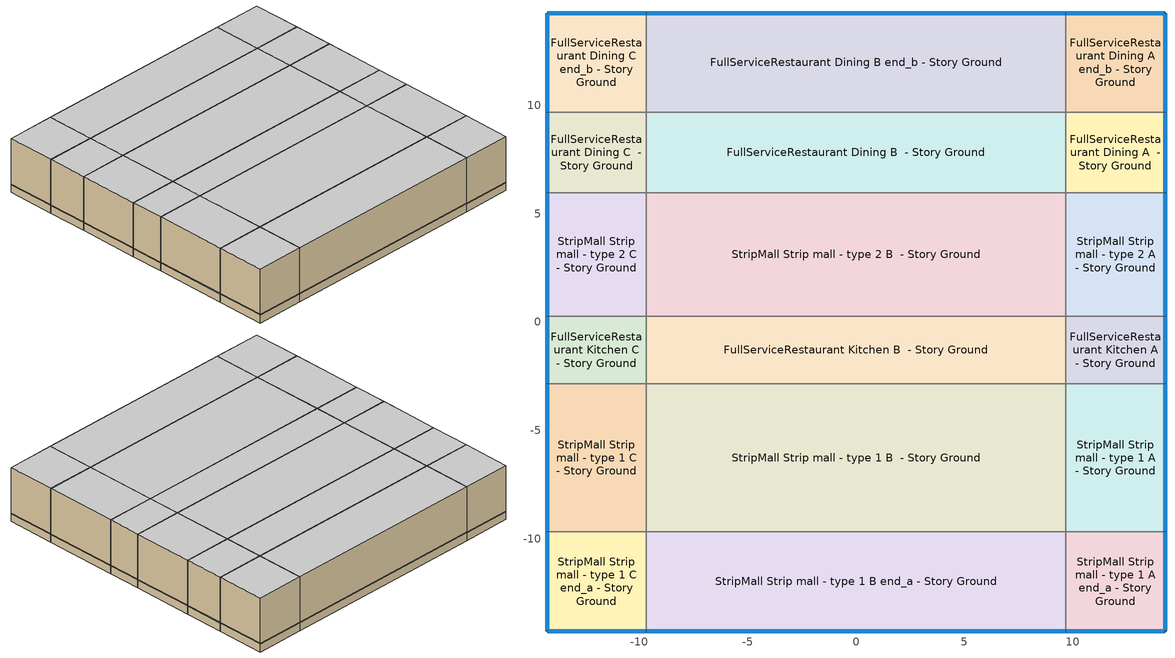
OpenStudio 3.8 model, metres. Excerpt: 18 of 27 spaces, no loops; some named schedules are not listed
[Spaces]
StripMall Strip mall - type 1 A end_a - Story Ground
 floor ground (Foundation F 126 Perim 914 Area 209): 14.26,-14.26 9.68,-14.26 9.68,-9.68 14.26,-9.68 z0
 wall outside: 9.68,-14.26 14.26,-14.26 14.26,-9.68 z0:5.18
 wall to StripMall Strip mall - type 1 B end_a - Story Ground: 9.68,-9.68 9.68,-14.26 z0:5.18
 wall to StripMall Strip mall - type 1 A  - Story Ground: 14.26,-9.68 9.68,-9.68 z0:5.18
 window (Window U-0.75 SHGC 0.65): 9.71,-14.26 14.23,-14.26 / 14.26,-14.23 14.26,-9.71 z0.76:0.81
 ceiling adiabatic (Typical Interior Ceiling): 14.26,-9.68 9.68,-9.68 9.68,-14.26 14.26,-14.26 z5.18
StripMall Strip mall - type 1 B end_a - Story Ground
 floor ground (Foundation F 126 Perim 1937 Area 8855): 9.68,-14.26 -9.68,-14.26 -9.68,-9.68 9.68,-9.68 z0
 wall outside: -9.68,-14.26 9.68,-14.26 z0:5.18
 wall to StripMall Strip mall - type 1 C end_a - Story Ground: -9.68,-9.68 -9.68,-14.26 z0:5.18
 wall to StripMall Strip mall - type 1 B  - Story Ground: 9.68,-9.68 -9.68,-9.68 z0:5.18
 window (Window U-0.75 SHGC 0.65): -9.66,-14.26 9.66,-14.26 z0.76:0.81
 ceiling adiabatic (Typical Interior Ceiling): 9.68,-9.68 -9.68,-9.68 -9.68,-14.26 9.68,-14.26 z5.18
StripMall Strip mall - type 1 C end_a - Story Ground
 floor ground (Foundation F 126 Perim 914 Area 209): -9.68,-14.26 -14.26,-14.26 -14.26,-9.68 -9.68,-9.68 z0
 wall outside: -14.26,-9.68 -14.26,-14.26 -9.68,-14.26 z0:5.18
 wall to StripMall Strip mall - type 1 C  - Story Ground: -9.68,-9.68 -14.26,-9.68 z0:5.18
 window (Window U-0.75 SHGC 0.65): -14.23,-14.26 -9.71,-14.26 / -14.26,-9.71 -14.26,-14.23 z0.76:0.81
 ceiling adiabatic (Typical Interior Ceiling): -9.68,-9.68 -14.26,-9.68 -14.26,-14.26 -9.68,-14.26 z5.18
StripMall Strip mall - type 1 A  - Story Ground
 floor ground (Foundation F 126 Perim 683 Area 3124): 14.26,-9.68 9.68,-9.68 9.68,-2.85 14.26,-2.85 z0
 wall outside: 14.26,-9.68 14.26,-2.85 z0:5.18
 wall to StripMall Strip mall - type 1 B  - Story Ground: 9.68,-2.85 9.68,-9.68 z0:5.18
 wall to FullServiceRestaurant Kitchen A  - Story Ground: 14.26,-2.85 9.68,-2.85 z0:5.18
 window (Window U-0.75 SHGC 0.65): 14.26,-9.66 14.26,-2.88 z0.76:0.81
 ceiling adiabatic (Typical Interior Ceiling): 14.26,-2.85 9.68,-2.85 9.68,-9.68 14.26,-9.68 z5.18
StripMall Strip mall - type 1 B  - Story Ground
 floor ground (Foundation F 126 Perim 0 Area 13233): 9.68,-9.68 -9.68,-9.68 -9.68,-2.85 9.68,-2.85 z0
 wall to StripMall Strip mall - type 1 C  - Story Ground: -9.68,-2.85 -9.68,-9.68 z0:5.18
 wall to FullServiceRestaurant Kitchen B  - Story Ground: 9.68,-2.85 -9.68,-2.85 z0:5.18
 ceiling adiabatic (Typical Interior Ceiling): 9.68,-2.85 -9.68,-2.85 -9.68,-9.68 9.68,-9.68 z5.18
StripMall Strip mall - type 1 C  - Story Ground
 floor ground (Foundation F 126 Perim 683 Area 3124): -9.68,-9.68 -14.26,-9.68 -14.26,-2.85 -9.68,-2.85 z0
 wall outside: -14.26,-2.85 -14.26,-9.68 z0:5.18
 wall to FullServiceRestaurant Kitchen C  - Story Ground: -9.68,-2.85 -14.26,-2.85 z0:5.18
 window (Window U-0.75 SHGC 0.65): -14.26,-2.88 -14.26,-9.66 z0.76:0.81
 ceiling adiabatic (Typical Interior Ceiling): -9.68,-2.85 -14.26,-2.85 -14.26,-9.68 -9.68,-9.68 z5.18
FullServiceRestaurant Kitchen A  - Story Ground
 floor ground (Foundation F 126 Perim 311 Area 1422): 14.26,-2.85 9.68,-2.85 9.68,0.26 14.26,0.26 z0
 wall outside: 14.26,-2.85 14.26,0.26 z0:5.18
 wall to FullServiceRestaurant Kitchen B  - Story Ground: 9.68,0.26 9.68,-2.85 z0:5.18
 wall to StripMall Strip mall - type 2 A  - Story Ground: 14.26,0.26 9.68,0.26 z0:5.18
 window (Window U-0.75 SHGC 0.65): 14.26,-2.83 14.26,0.23 z0.76:0.81
 ceiling adiabatic (Typical Interior Ceiling): 14.26,0.26 9.68,0.26 9.68,-2.85 14.26,-2.85 z5.18
FullServiceRestaurant Kitchen B  - Story Ground
 floor ground (Foundation F 126 Perim 0 Area 6026): 9.68,-2.85 -9.68,-2.85 -9.68,0.26 9.68,0.26 z0
 wall to FullServiceRestaurant Kitchen C  - Story Ground: -9.68,0.26 -9.68,-2.85 z0:5.18
 wall to StripMall Strip mall - type 2 B  - Story Ground: 9.68,0.26 -9.68,0.26 z0:5.18
 ceiling adiabatic (Typical Interior Ceiling): 9.68,0.26 -9.68,0.26 -9.68,-2.85 9.68,-2.85 z5.18
FullServiceRestaurant Kitchen C  - Story Ground
 floor ground (Foundation F 126 Perim 311 Area 1422): -9.68,-2.85 -14.26,-2.85 -14.26,0.26 -9.68,0.26 z0
 wall outside: -14.26,0.26 -14.26,-2.85 z0:5.18
 wall to StripMall Strip mall - type 2 C  - Story Ground: -9.68,0.26 -14.26,0.26 z0:5.18
 window (Window U-0.75 SHGC 0.65): -14.26,0.23 -14.26,-2.83 z0.76:0.81
 ceiling adiabatic (Typical Interior Ceiling): -9.68,0.26 -14.26,0.26 -14.26,-2.85 -9.68,-2.85 z5.18
StripMall Strip mall - type 2 A  - Story Ground
 floor ground (Foundation F 126 Perim 57 Area 2607): 14.26,0.26 9.68,0.26 9.68,5.96 14.26,5.96 z0
 wall outside: 14.26,0.26 14.26,5.96 z0:5.18
 wall to StripMall Strip mall - type 2 B  - Story Ground: 9.68,5.96 9.68,0.26 z0:5.18
 wall to FullServiceRestaurant Dining A  - Story Ground: 14.26,5.96 9.68,5.96 z0:5.18
 window (Window U-0.75 SHGC 0.65): 14.26,0.29 14.26,5.94 z0.76:0.81
 ceiling adiabatic (Typical Interior Ceiling): 14.26,5.96 9.68,5.96 9.68,0.26 14.26,0.26 z5.18
StripMall Strip mall - type 2 B  - Story Ground
 floor ground (Foundation F 126 Perim 0 Area 11044): 9.68,0.26 -9.68,0.26 -9.68,5.96 9.68,5.96 z0
 wall to StripMall Strip mall - type 2 C  - Story Ground: -9.68,5.96 -9.68,0.26 z0:5.18
 wall to FullServiceRestaurant Dining B  - Story Ground: 9.68,5.96 -9.68,5.96 z0:5.18
 ceiling adiabatic (Typical Interior Ceiling): 9.68,5.96 -9.68,5.96 -9.68,0.26 9.68,0.26 z5.18
StripMall Strip mall - type 2 C  - Story Ground
 floor ground (Foundation F 126 Perim 57 Area 2607): -9.68,0.26 -14.26,0.26 -14.26,5.96 -9.68,5.96 z0
 wall outside: -14.26,5.96 -14.26,0.26 z0:5.18
 wall to FullServiceRestaurant Dining C  - Story Ground: -9.68,5.96 -14.26,5.96 z0:5.18
 window (Window U-0.75 SHGC 0.65): -14.26,5.94 -14.26,0.29 z0.76:0.81
 ceiling adiabatic (Typical Interior Ceiling): -9.68,5.96 -14.26,5.96 -14.26,0.26 -9.68,0.26 z5.18
FullServiceRestaurant Dining A  - Story Ground
 floor ground (Foundation F 126 Perim 372 Area 1701): 14.26,5.96 9.68,5.96 9.68,9.68 14.26,9.68 z0
 wall outside: 14.26,5.96 14.26,9.68 z0:5.18
 wall to FullServiceRestaurant Dining B  - Story Ground: 9.68,9.68 9.68,5.96 z0:5.18
 wall to FullServiceRestaurant Dining A end_b - Story Ground: 14.26,9.68 9.68,9.68 z0:5.18
 window (Window U-0.75 SHGC 0.65): 14.26,5.99 14.26,9.66 z0.76:0.81
 ceiling adiabatic (Typical Interior Ceiling): 14.26,9.68 9.68,9.68 9.68,5.96 14.26,5.96 z5.18
FullServiceRestaurant Dining B  - Story Ground
 floor ground (Foundation F 126 Perim 0 Area 7207): 9.68,5.96 -9.68,5.96 -9.68,9.68 9.68,9.68 z0
 wall to FullServiceRestaurant Dining C  - Story Ground: -9.68,9.68 -9.68,5.96 z0:5.18
 wall to FullServiceRestaurant Dining B end_b - Story Ground: 9.68,9.68 -9.68,9.68 z0:5.18
 ceiling adiabatic (Typical Interior Ceiling): 9.68,9.68 -9.68,9.68 -9.68,5.96 9.68,5.96 z5.18
FullServiceRestaurant Dining C  - Story Ground
 floor ground (Foundation F 126 Perim 372 Area 1701): -9.68,5.96 -14.26,5.96 -14.26,9.68 -9.68,9.68 z0
 wall outside: -14.26,9.68 -14.26,5.96 z0:5.18
 wall to FullServiceRestaurant Dining C end_b - Story Ground: -9.68,9.68 -14.26,9.68 z0:5.18
 window (Window U-0.75 SHGC 0.65): -14.26,9.66 -14.26,5.99 z0.76:0.81
 ceiling adiabatic (Typical Interior Ceiling): -9.68,9.68 -14.26,9.68 -14.26,5.96 -9.68,5.96 z5.18
FullServiceRestaurant Dining A end_b - Story Ground
 floor ground (Foundation F 126 Perim 914 Area 209): 14.26,9.68 9.68,9.68 9.68,14.26 14.26,14.26 z0
 wall outside: 14.26,9.68 14.26,14.26 9.68,14.26 z0:5.18
 wall to FullServiceRestaurant Dining B end_b - Story Ground: 9.68,14.26 9.68,9.68 z0:5.18
 window (Window U-0.75 SHGC 0.65): 14.26,9.71 14.26,14.23 / 14.23,14.26 9.71,14.26 z0.76:0.81
 ceiling adiabatic (Typical Interior Ceiling): 14.26,14.26 9.68,14.26 9.68,9.68 14.26,9.68 z5.18
FullServiceRestaurant Dining B end_b - Story Ground
 floor ground (Foundation F 126 Perim 1937 Area 8855): 9.68,9.68 -9.68,9.68 -9.68,14.26 9.68,14.26 z0
 wall outside: 9.68,14.26 -9.68,14.26 z0:5.18
 wall to FullServiceRestaurant Dining C end_b - Story Ground: -9.68,14.26 -9.68,9.68 z0:5.18
 window (Window U-0.75 SHGC 0.65): 9.66,14.26 -9.66,14.26 z0.76:0.81
 ceiling adiabatic (Typical Interior Ceiling): 9.68,14.26 -9.68,14.26 -9.68,9.68 9.68,9.68 z5.18
FullServiceRestaurant Dining C end_b - Story Ground
 floor ground (Foundation F 126 Perim 914 Area 209): -9.68,9.68 -14.26,9.68 -14.26,14.26 -9.68,14.26 z0
 wall outside: -9.68,14.26 -14.26,14.26 -14.26,9.68 z0:5.18
 window (Window U-0.75 SHGC 0.65): -14.26,14.23 -14.26,9.71 / -9.71,14.26 -14.23,14.26 z0.76:0.81
 ceiling adiabatic (Typical Interior Ceiling): -9.68,14.26 -14.26,14.26 -14.26,9.68 -9.68,9.68 z5.18
[Site]
Collin Co Rgnl_TX_USA: Latitude {deg}=33.18; Longitude {deg}=-96.59; Time Zone {hr}=-6; Elevation {m}=178; Terrain=City
[Site:WaterMainsTemperature]
Calculation Method=Correlation; Annual Average Outdoor Air Temperature {C}=18.2283; Maximum Difference In Monthly Average Outdoor Air Temperatures {deltaC}=24.9
[SizingPeriod:DesignDay] Barometric Pressure {Pa}=99205; Rain Indicator=No; Snow Indicator=No; Day of Month=21; Daylight Saving Time Indicator=No; Humidity Condition Type=Wetbulb; Dry-Bulb Temperature Range Modifier Type=DefaultMultipliers
Name | Maximum Dry-Bulb Temperature {C} | Daily Dry-Bulb Temperature Range {deltaC} | Wind Speed {m/s} | Wind Direction {deg} | Month | Day Type | Wetbulb or DewPoint at Maximum Dry-Bulb {C} | Solar Model Indicator | ASHRAE Clear Sky Optical Depth for Beam Irradiance | ASHRAE Clear Sky Optical Depth for Diffuse Irradiance | Sky Clearness
Collin Co Rgnl Ann Clg .4% Condns DB=>MWB 1 | 37.8 | 12.5 | 3.9 | 140 | 8 | SummerDesignDay | 23.9 | ASHRAETau | 0.384 | 2.404
Collin Co Rgnl Ann Clg .4% Condns WB=>MDB 1 | 33.4 | 12.5 | 3.9 | 140 | 8 | SummerDesignDay | 25.8 | ASHRAETau | 0.384 | 2.404
Collin Co Rgnl Ann Htg 99.6% Condns DB 1 | -5.9 | 0 | 3 | 0 | 1 | WinterDesignDay | -5.9 | ASHRAEClearSky |  |  | 0
Collin Co Rgnl August .4% Condns DB=>MCWB 1 | 39.9 | 12.5 | 3.9 | 140 | 8 | SummerDesignDay | 23.2 | ASHRAETau | 0.384 | 2.404
[ClimateZones]
Climate Zone Institution Name 1=ASHRAE; Climate Zone Document Name 1=ANSI/ASHRAE Standard 169; Climate Zone Document Year 1=2006; Climate Zone Value 1=ASHRAE 169-2013-3A
[Building]
ComStock DOE Ref Pre-1980|RetailStripmall|FullServiceRestaurant: North Axis {deg}=90; Default Construction Set=ComStock DOE Ref Pre-1980 - StMall - ASHRAE 169-2013-3A; Default Schedule Set=Building Default Schedule Set; Standards Building Type=StripMall
[Site:GroundTemperature:FCfactorMethod]
January Ground Temperature {C}=16; February Ground Temperature {C}=11.9; March Ground Temperature {C}=7.7; April Ground Temperature {C}=4; May Ground Temperature {C}=7.9; June Ground Temperature {C}=13.8; July Ground Temperature {C}=17.2; August Ground Temperature {C}=20.8; September Ground Temperature {C}=24.8; October Ground Temperature {C}=26.1; November Ground Temperature {C}=26.5; December Ground Temperature {C}=22.5
[Construction:FfactorGroundFloor] F-Factor {W/m-K}=1.26344
Name | Area {m2} | PerimeterExposed {m}
Foundation F 126 Perim 914 Area 209 | 20.9032 | 9.144
Foundation F 126 Perim 1937 Area 8855 | 88.5479 | 19.3674
Foundation F 126 Perim 0 Area 7207 | 72.074 | 0
Foundation F 126 Perim 0 Area 6026 | 60.2553 | 0
Foundation F 126 Perim 57 Area 2607 | 26.0709 | 5.70229
Foundation F 126 Perim 683 Area 3124 | 31.2385 | 6.83257
Foundation F 126 Perim 0 Area 11044 | 110.439 | 0
Foundation F 126 Perim 372 Area 1701 | 17.0143 | 3.7214
Foundation F 126 Perim 311 Area 1422 | 14.2243 | 3.11117
Foundation F 126 Perim 0 Area 13233 | 132.329 | 0
[DefaultConstructionSet]
ComStock DOE Ref Pre-1980 - StMall - ASHRAE 169-2013-3A: Default Exterior Surface Constructions=Default Surface Constructions 1; Default Interior Surface Constructions=Default Surface Constructions 2; Default Ground Contact Surface Constructions=Default Surface Constructions 3; Default Exterior SubSurface Constructions=Default Sub Surface Constructions 1; Default Interior SubSurface Constructions=Default Sub Surface Constructions 2; Interior Partition Construction=Typical Interior Partition
[DefaultSurfaceConstructions]
Name | Floor Construction | Wall Construction | Roof Ceiling Construction
Default Surface Constructions 1 | Typical Insulated Exterior Mass Floor | Typical Insulated Wood Framed Exterior Wall R-4.44 | Typical IEAD Roof R-10.0
Default Surface Constructions 2 | Typical Interior Floor | Typical Interior Wall | Typical Interior Ceiling
Default Surface Constructions 3 | Typical Insulated Carpeted 6in Slab Floor | Typical Insulated Basement Mass Wall
[Construction]
Typical Insulated Exterior Mass Floor: 4 in. Normalweight Concrete Floor, Typical Carpet Pad
Typical IEAD Roof R-10.0: Roof Membrane, Typical Insulation R-8.88, Metal Roof Surface
Typical Interior Floor: 100mm Normalweight concrete floor, CP02 CARPET PAD
Typical Interior Wall: G01 13mm gypsum board, G01 13mm gypsum board
Typical Interior Ceiling: CP02 CARPET PAD, 100mm Normalweight concrete floor
Typical Insulated Carpeted 6in Slab Floor: 6 in. Normalweight Concrete Floor, Typical Carpet Pad
Typical Insulated Basement Mass Wall: 8 in. Concrete Block Basement Wall
U 1.22 SHGC 0.54 Simple Glazing Window U-1.22 SHGC 0.54: U 1.22 SHGC 0.54 Simple Glazing U-1.22 SHGC 0.54
U 1.22 SHGC 0.54 Simple Glazing Window U-1.22 SHGC 0.54 1: U 1.22 SHGC 0.54 Simple Glazing U-1.22 SHGC 0.54 1
Typical Insulated Metal Door: F08 Metal surface, Typical Insulation R-2.27 1
U 0.88 SHGC 0.16 Sgl Ref-A-L Clr 6mm: REF A CLEAR LO 6MM
Typical Overhead Door: Typical Insulation R-2.27 1
Typical Interior Window: Clear 3mm
Typical Interior Door; Typical Interior Partition: G05 25mm wood
Typical Insulated Wood Framed Exterior Wall R-4.44: 25mm Stucco, 5/8 in. Gypsum Board, Typical Insulation R-2.27 1, 5/8 in. Gypsum Board
InteriorFurnishings 1: Std Wood 6inch 1
Window U-0.75 SHGC 0.65: Simple Glazing Double - No LowE - Clear - Aluminum
[Material] Thermal Absorptance=0.9
Name | Roughness | Thickness {m} | Conductivity {W/m-K} | Density {kg/m3} | Specific Heat {J/kg-K} | Solar Absorptance | Visible Absorptance
4 in. Normalweight Concrete Floor | MediumRough | 0.1016 | 2.31 | 2322 | 832 | 0.7 | 0.7
25mm Stucco | Smooth | 0.0254 | 0.72 | 1856 | 840 | 0.7 | 0.7
5/8 in. Gypsum Board | MediumSmooth | 0.0159 | 0.16 | 800 | 1090 | 0.7 | 0.7
Roof Membrane | VeryRough | 0.0095 | 0.16 | 1121.29 | 1460 | 0.7 | 0.7
Metal Roof Surface; F08 Metal surface | Smooth | 0.0008 | 45.28 | 7824 | 500 | 0.7 | 0.7
100mm Normalweight concrete floor | MediumRough | 0.1016 | 2.31045 | 2322 | 832.557 | 0.7 | 0.7
G01 13mm gypsum board | Smooth | 0.0127 | 0.160031 | 800.001 | 1090.73 | 0.7 | 0.5
6 in. Normalweight Concrete Floor | MediumRough | 0.1524 | 2.31 | 2322 | 832 | 0.7 | 0.7
8 in. Concrete Block Basement Wall | MediumRough | 0.2032 | 1.326 | 1842 | 912 | 0.7 | 0.7
G05 25mm wood | MediumSmooth | 0.0254 | 0.15 | 608 | 1630 | 0.5 | 0.5
Std Wood 6inch 1 | MediumSmooth | 0.15 | 0.12 | 540 | 1210 | 0.7 | 0.7
[Material:NoMass] Roughness=Smooth; Thermal Absorptance=0.9; Solar Absorptance=0.7
Name | Thermal Resistance {m2-K/W} | Visible Absorptance
Typical Carpet Pad; CP02 CARPET PAD | 0.21648 | 0.8
Typical Insulation R-8.88 | 1.56434 | 0.7
Typical Insulation R-2.27 1 | 0.39899 | 0.7
[DefaultSubSurfaceConstructions]
Name | Fixed Window Construction | Operable Window Construction | Door Construction | Glass Door Construction | Overhead Door Construction | Tubular Daylight Dome Construction | Tubular Daylight Diffuser Construction
Default Sub Surface Constructions 1 | U 1.22 SHGC 0.54 Simple Glazing Window U-1.22 SHGC 0.54 | U 1.22 SHGC 0.54 Simple Glazing Window U-1.22 SHGC 0.54 1 | Typical Insulated Metal Door | U 0.88 SHGC 0.16 Sgl Ref-A-L Clr 6mm | Typical Overhead Door | Typical Interior Window | Typical Interior Window
Default Sub Surface Constructions 2 | Typical Interior Window | Typical Interior Window | Typical Interior Door
[WindowMaterial:SimpleGlazingSystem]
Name | U-Factor {W/m2-K} | Solar Heat Gain Coefficient | Visible Transmittance
U 1.22 SHGC 0.54 Simple Glazing U-1.22 SHGC 0.54; U 1.22 SHGC 0.54 Simple Glazing U-1.22 SHGC 0.54 1 | 6.92748 | 0.54 | 0.38
Simple Glazing Double - No LowE - Clear - Aluminum | 4.23598 | 0.646 | 0.671
[WindowMaterial:Glazing] Optical Data Type=SpectralAverage; Infrared Transmittance at Normal Incidence=0; Front Side Infrared Hemispherical Emissivity=0.84; Conductivity {W/m-K}=0.9; Dirt Correction Factor for Solar and Visible Transmittance=1; Solar Diffusing=No
Name | Thickness {m} | Solar Transmittance at Normal Incidence | Front Side Solar Reflectance at Normal Incidence | Back Side Solar Reflectance at Normal Incidence | Visible Transmittance at Normal Incidence | Front Side Visible Reflectance at Normal Incidence | Back Side Visible Reflectance at Normal Incidence | Back Side Infrared Hemispherical Emissivity
REF A CLEAR LO 6MM | 0.006 | 0.066 | 0.341 | 0.493 | 0.08 | 0.41 | 0.37 | 0.4
Clear 3mm | 0.003 | 0.837 | 0.075 | 0.075 | 0.898 | 0.081 | 0.081 | 0.84
[SpaceType]
Name | Default Schedule Set | Design Specification Outdoor Air Object | Standards Building Type | Standards Space Type
StripMall Strip mall - type 1 - ComStock DOE Ref Pre-1980 | StripMall Strip mall - type 1 Schedule Set | StripMall Strip mall - type 1 Ventilation | StripMall | Strip mall - type 1
StripMall Strip mall - type 2 - ComStock DOE Ref Pre-1980 | StripMall Strip mall - type 2 Schedule Set | StripMall Strip mall - type 2 Ventilation | StripMall | Strip mall - type 2
FullServiceRestaurant Kitchen - ComStock DOE Ref Pre-1980 | FullServiceRestaurant Kitchen Schedule Set | FullServiceRestaurant Kitchen Ventilation | FullServiceRestaurant | Kitchen
FullServiceRestaurant Dining - ComStock DOE Ref Pre-1980 | FullServiceRestaurant Dining Schedule Set | FullServiceRestaurant Dining Ventilation | FullServiceRestaurant | Dining
[BuildingStory]
Story Ground: Nominal Z Coordinate {m}=0; Nominal Floor to Floor Height {m}=5.1816
[Space] Building Story=Story Ground
Name | Space Type | Thermal Zone
StripMall Strip mall - type 1 A end_a - Story Ground | StripMall Strip mall - type 1 - ComStock DOE Ref Pre-1980 | Zone StripMall Strip mall - type 1 A end_a - Story Ground
StripMall Strip mall - type 1 B end_a - Story Ground | StripMall Strip mall - type 1 - ComStock DOE Ref Pre-1980 | Zone StripMall Strip mall - type 1 B end_a - Story Ground
StripMall Strip mall - type 1 C end_a - Story Ground | StripMall Strip mall - type 1 - ComStock DOE Ref Pre-1980 | Zone StripMall Strip mall - type 1 C end_a - Story Ground
StripMall Strip mall - type 1 A  - Story Ground | StripMall Strip mall - type 1 - ComStock DOE Ref Pre-1980 | Zone StripMall Strip mall - type 1 A  - Story Ground
StripMall Strip mall - type 1 B  - Story Ground | StripMall Strip mall - type 1 - ComStock DOE Ref Pre-1980 | Zone StripMall Strip mall - type 1 B  - Story Ground
StripMall Strip mall - type 1 C  - Story Ground | StripMall Strip mall - type 1 - ComStock DOE Ref Pre-1980 | Zone StripMall Strip mall - type 1 C  - Story Ground
FullServiceRestaurant Kitchen A  - Story Ground | FullServiceRestaurant Kitchen - ComStock DOE Ref Pre-1980 | Zone FullServiceRestaurant Kitchen A  - Story Ground
FullServiceRestaurant Kitchen B  - Story Ground | FullServiceRestaurant Kitchen - ComStock DOE Ref Pre-1980 | Zone FullServiceRestaurant Kitchen B  - Story Ground
FullServiceRestaurant Kitchen C  - Story Ground | FullServiceRestaurant Kitchen - ComStock DOE Ref Pre-1980 | Zone FullServiceRestaurant Kitchen C  - Story Ground
StripMall Strip mall - type 2 A  - Story Ground | StripMall Strip mall - type 2 - ComStock DOE Ref Pre-1980 | Zone StripMall Strip mall - type 2 A  - Story Ground
StripMall Strip mall - type 2 B  - Story Ground | StripMall Strip mall - type 2 - ComStock DOE Ref Pre-1980 | Zone StripMall Strip mall - type 2 B  - Story Ground
StripMall Strip mall - type 2 C  - Story Ground | StripMall Strip mall - type 2 - ComStock DOE Ref Pre-1980 | Zone StripMall Strip mall - type 2 C  - Story Ground
FullServiceRestaurant Dining A  - Story Ground | FullServiceRestaurant Dining - ComStock DOE Ref Pre-1980 | Zone FullServiceRestaurant Dining A  - Story Ground
FullServiceRestaurant Dining B  - Story Ground | FullServiceRestaurant Dining - ComStock DOE Ref Pre-1980 | Zone FullServiceRestaurant Dining B  - Story Ground
FullServiceRestaurant Dining C  - Story Ground | FullServiceRestaurant Dining - ComStock DOE Ref Pre-1980 | Zone FullServiceRestaurant Dining C  - Story Ground
FullServiceRestaurant Dining A end_b - Story Ground | FullServiceRestaurant Dining - ComStock DOE Ref Pre-1980 | Zone FullServiceRestaurant Dining A end_b - Story Ground
FullServiceRestaurant Dining B end_b - Story Ground | FullServiceRestaurant Dining - ComStock DOE Ref Pre-1980 | Zone FullServiceRestaurant Dining B end_b - Story Ground
FullServiceRestaurant Dining C end_b - Story Ground | FullServiceRestaurant Dining - ComStock DOE Ref Pre-1980 | Zone FullServiceRestaurant Dining C end_b - Story Ground
[ThermalZone] Multiplier=1; Use Ideal Air Loads=No
Name | Thermostat
Zone StripMall Strip mall - type 1 A end_a - Story Ground | StripMall Strip mall - type 1 - ComStock DOE Ref Pre-1980 Thermostat 1
Zone StripMall Strip mall - type 1 B end_a - Story Ground | StripMall Strip mall - type 1 - ComStock DOE Ref Pre-1980 Thermostat 3
Zone StripMall Strip mall - type 1 C end_a - Story Ground | StripMall Strip mall - type 1 - ComStock DOE Ref Pre-1980 Thermostat 5
Zone StripMall Strip mall - type 1 A  - Story Ground | StripMall Strip mall - type 1 - ComStock DOE Ref Pre-1980 Thermostat
Zone StripMall Strip mall - type 1 B  - Story Ground | StripMall Strip mall - type 1 - ComStock DOE Ref Pre-1980 Thermostat 2
Zone StripMall Strip mall - type 1 C  - Story Ground | StripMall Strip mall - type 1 - ComStock DOE Ref Pre-1980 Thermostat 4
Zone FullServiceRestaurant Kitchen A  - Story Ground | FullServiceRestaurant Kitchen - ComStock DOE Ref Pre-1980 Thermostat
Zone FullServiceRestaurant Kitchen B  - Story Ground | FullServiceRestaurant Kitchen - ComStock DOE Ref Pre-1980 Thermostat 1
Zone FullServiceRestaurant Kitchen C  - Story Ground | FullServiceRestaurant Kitchen - ComStock DOE Ref Pre-1980 Thermostat 2
Zone StripMall Strip mall - type 2 A  - Story Ground | StripMall Strip mall - type 2 - ComStock DOE Ref Pre-1980 Thermostat
Zone StripMall Strip mall - type 2 B  - Story Ground | StripMall Strip mall - type 2 - ComStock DOE Ref Pre-1980 Thermostat 2
Zone StripMall Strip mall - type 2 C  - Story Ground | StripMall Strip mall - type 2 - ComStock DOE Ref Pre-1980 Thermostat 4
Zone FullServiceRestaurant Dining A  - Story Ground | FullServiceRestaurant Dining - ComStock DOE Ref Pre-1980 Thermostat
Zone FullServiceRestaurant Dining B  - Story Ground | FullServiceRestaurant Dining - ComStock DOE Ref Pre-1980 Thermostat 2
Zone FullServiceRestaurant Dining C  - Story Ground | FullServiceRestaurant Dining - ComStock DOE Ref Pre-1980 Thermostat 4
Zone FullServiceRestaurant Dining A end_b - Story Ground | FullServiceRestaurant Dining - ComStock DOE Ref Pre-1980 Thermostat 1
Zone FullServiceRestaurant Dining B end_b - Story Ground | FullServiceRestaurant Dining - ComStock DOE Ref Pre-1980 Thermostat 3
Zone FullServiceRestaurant Dining C end_b - Story Ground | FullServiceRestaurant Dining - ComStock DOE Ref Pre-1980 Thermostat 5
[People:Definition] Number of People Calculation Method=People/Area; Fraction Radiant=0.3
Name | People per Space Floor Area {person/m2}
FullServiceRestaurant Dining People Definition | 0.721182
FullServiceRestaurant Kitchen People Definition | 0.0538196
StripMall Strip mall - type 1 People Definition; StripMall Strip mall - type 2 People Definition | 0.161459
[People] Work Efficiency Schedule=Work Efficiency Schedule; Clothing Insulation Schedule=Clothing Schedule; Air Velocity Schedule=Air Velocity Schedule; Multiplier=1
Name | People Definition | Space or SpaceType
FullServiceRestaurant Dining People | FullServiceRestaurant Dining People Definition | FullServiceRestaurant Dining - ComStock DOE Ref Pre-1980
FullServiceRestaurant Kitchen People | FullServiceRestaurant Kitchen People Definition | FullServiceRestaurant Kitchen - ComStock DOE Ref Pre-1980
StripMall Strip mall - type 1 People | StripMall Strip mall - type 1 People Definition | StripMall Strip mall - type 1 - ComStock DOE Ref Pre-1980
StripMall Strip mall - type 2 People | StripMall Strip mall - type 2 People Definition | StripMall Strip mall - type 2 - ComStock DOE Ref Pre-1980
[Lights:Definition] Design Level Calculation Method=Watts/Area; Fraction Visible=0.2; Return Air Fraction=0
Name | Watts per Space Floor Area {W/m2} | Fraction Radiant
FullServiceRestaurant Kitchen - ComStock DOE Ref Pre-1980 General Lights Definition | 5.82683 | 0.365
FullServiceRestaurant Kitchen - ComStock DOE Ref Pre-1980 Task Lights Definition | 1.44838 | 0.165
FullServiceRestaurant Dining - ComStock DOE Ref Pre-1980 General Lights Definition | 1.54362 | 0.365
FullServiceRestaurant Dining - ComStock DOE Ref Pre-1980 Task Lights Definition | 0.435806 | 0.165
FullServiceRestaurant Dining - ComStock DOE Ref Pre-1980 Wall Wash Lights Definition | 1.0035 | 0.165
StripMall Strip mall - type 2 - ComStock DOE Ref Pre-1980 General Lights Definition; StripMall Strip mall - type 1 - ComStock DOE Ref Pre-1980 General Lights Definition | 6.12429 | 0.365
StripMall Strip mall - type 2 - ComStock DOE Ref Pre-1980 Supplemental Lights Definition; StripMall Strip mall - type 1 - ComStock DOE Ref Pre-1980 Supplemental Lights Definition | 0.352959 | 0.165
StripMall Strip mall - type 2 - ComStock DOE Ref Pre-1980 Wall Wash Lights Definition; StripMall Strip mall - type 1 - ComStock DOE Ref Pre-1980 Wall Wash Lights Definition | 0.593499 | 0.165
[ElectricEquipment:Definition]
Name | Design Level Calculation Method | Watts per Space Floor Area {W/m2} | Fraction Latent | Fraction Radiant | Fraction Lost | Design Level {W}
FullServiceRestaurant Dining Elec Equip Definition | Watts/Area | 27.0174 | 0.25 | 0.3 | 0
misc_electric_kitchen_equipment_definition | Watts/Area | 16.8778 | 0.25 | 0.3 | 0.2
StripMall Strip mall - type 1 Elec Equip Definition; StripMall Strip mall - type 2 Elec Equip Definition | Watts/Area | 3.83902 | 0 | 0.5 | 0
Elevator Lift Motor | EquipmentLevel |  | 0 | 0 | 1 | 14610
electric_griddle_equipment_definition_bldg_quantity=1.0 | EquipmentLevel |  | 0.1 | 0.39 | 0.41 | 17116
electric_oven_equipment_definition_bldg_quantity=1.0 | EquipmentLevel |  | 0.1 | 0.22 | 0.58 | 12104
electric_steamer_equipment_definition_bldg_quantity=1.0 | EquipmentLevel |  | 0.1 | 0.1 | 0.7 | 26964
[ElectricEquipment]
Name | Electric Equipment Definition | Space or SpaceType | Schedule | Multiplier
FullServiceRestaurant Dining Elec Equip | FullServiceRestaurant Dining Elec Equip Definition | FullServiceRestaurant Dining - ComStock DOE Ref Pre-1980 | FoodService_Restaurant BLDG_EQUIP_EndUseData BPR Adjusted
misc_electric_kitchen_equipment | misc_electric_kitchen_equipment_definition | FullServiceRestaurant Kitchen - ComStock DOE Ref Pre-1980 | FoodService_Restaurant BLDG_EQUIP_EndUseData BPR Adjusted
StripMall Strip mall - type 1 Elec Equip | StripMall Strip mall - type 1 Elec Equip Definition | StripMall Strip mall - type 1 - ComStock DOE Ref Pre-1980 | Mercantile_Retail BLDG_EQUIP_EndUseData BPR Adjusted
StripMall Strip mall - type 2 Elec Equip | StripMall Strip mall - type 2 Elec Equip Definition | StripMall Strip mall - type 2 - ComStock DOE Ref Pre-1980 | Mercantile_Retail BLDG_EQUIP_EndUseData BPR Adjusted
1 Elevator Lift Motors | Elevator Lift Motor | StripMall Strip mall - type 1 B  - Story Ground | Elevator Schedule 1 | 1
electric_griddle_equipment_bldg_quantity=1.0 | electric_griddle_equipment_definition_bldg_quantity=1.0 | FullServiceRestaurant Kitchen - ComStock DOE Ref Pre-1980 | FullServiceRestaurant Gas Equip | 0.333333
electric_oven_equipment_bldg_quantity=1.0 | electric_oven_equipment_definition_bldg_quantity=1.0 | FullServiceRestaurant Kitchen - ComStock DOE Ref Pre-1980 | FullServiceRestaurant Gas Equip | 0.333333
electric_steamer_equipment_bldg_quantity=1.0 | electric_steamer_equipment_definition_bldg_quantity=1.0 | FullServiceRestaurant Kitchen - ComStock DOE Ref Pre-1980 | FullServiceRestaurant Gas Equip | 0.333333
[DesignSpecification:OutdoorAir] Outdoor Air Method=Sum
Name | Outdoor Air Flow per Person {m3/s-person} | Outdoor Air Flow per Floor Area {m3/s-m2}
FullServiceRestaurant Dining Ventilation | 0.00943895
FullServiceRestaurant Kitchen Ventilation |  | 0.0023876
StripMall Strip mall - type 1 Ventilation; StripMall Strip mall - type 2 Ventilation |  | 0.001524
[DefaultScheduleSet]
Name | Number of People Schedule | People Activity Level Schedule | Lighting Schedule | Electric Equipment Schedule | Infiltration Schedule | Gas Equipment Schedule | Hours of Operation Schedule
FullServiceRestaurant Dining Schedule Set | FullServiceRestaurant Bldg Occ | FullServiceRestaurant Activity | FoodService_Restaurant BLDG_LIGHT_EndUseData | FoodService_Restaurant BLDG_EQUIP_EndUseData | FullServiceRestaurant Infil Half On
FullServiceRestaurant Kitchen Schedule Set | FullServiceRestaurant Bldg Occ | FullServiceRestaurant Activity | FoodService_Restaurant BLDG_LIGHT_EndUseData | FoodService_Restaurant BLDG_EQUIP_EndUseData | FullServiceRestaurant Infil Half On | FullServiceRestaurant Gas Equip
StripMall Strip mall - type 1 Schedule Set; StripMall Strip mall - type 2 Schedule Set | StripMall Bldg Occ | StripMall Activity | Mercantile_Retail BLDG_LIGHT_EndUseData | Mercantile_Retail BLDG_EQUIP_EndUseData | StripMall Infil Half On
Building Default Schedule Set |  |  |  |  |  |  | Building Hours of Operation NonResidential
[Exterior:Lights:Definition]
Name | Design Level {W}
Parking Areas and Drives Def (W/ft^2) | 0.0414577
Building Facades Def (W/ft^2) | 0.2
Main Entries Def (W/ft) | 30
Other Doors Def (W/ft) | 20
[Exterior:Lights] Schedule=Always On Discrete; Control Option=AstronomicalClock
Name | Exterior Lights Definition | Multiplier
Parking Areas and Drives | Parking Areas and Drives Def (W/ft^2) | 40547.1
Building Facades | Building Facades Def (W/ft^2) | 6360.82
Main Entries | Main Entries Def (W/ft) | 33.6
Other Doors | Other Doors Def (W/ft) | 20.58
[ThermostatSetpoint:DualSetpoint]
Name | Heating Setpoint Temperature Schedule | Cooling Setpoint Temperature Schedule
FullServiceRestaurant Dining - ComStock DOE Ref Pre-1980 Thermostat; FullServiceRestaurant Dining - ComStock DOE Ref Pre-1980 Thermostat 1; FullServiceRestaurant Dining - ComStock DOE Ref Pre-1980 Thermostat 2; FullServiceRestaurant Dining - ComStock DOE Ref Pre-1980 Thermostat 3; FullServiceRestaurant Dining - ComStock DOE Ref Pre-1980 Thermostat 4; FullServiceRestaurant Dining - ComStock DOE Ref Pre-1980 Thermostat 5 | FullServiceRestaurant HtgSetp | FullServiceRestaurant ClgSetp
FullServiceRestaurant Kitchen - ComStock DOE Ref Pre-1980 Thermostat; FullServiceRestaurant Kitchen - ComStock DOE Ref Pre-1980 Thermostat 1; FullServiceRestaurant Kitchen - ComStock DOE Ref Pre-1980 Thermostat 2 | FullServiceRestaurant HtgSetp Kitchen | FullServiceRestaurant ClgSetp Kitchen
StripMall Strip mall - type 1 - ComStock DOE Ref Pre-1980 Thermostat; StripMall Strip mall - type 1 - ComStock DOE Ref Pre-1980 Thermostat 1; StripMall Strip mall - type 1 - ComStock DOE Ref Pre-1980 Thermostat 2; StripMall Strip mall - type 1 - ComStock DOE Ref Pre-1980 Thermostat 3; StripMall Strip mall - type 1 - ComStock DOE Ref Pre-1980 Thermostat 4; StripMall Strip mall - type 1 - ComStock DOE Ref Pre-1980 Thermostat 5; StripMall Strip mall - type 2 - ComStock DOE Ref Pre-1980 Thermostat; StripMall Strip mall - type 2 - ComStock DOE Ref Pre-1980 Thermostat 2; StripMall Strip mall - type 2 - ComStock DOE Ref Pre-1980 Thermostat 4 | StripMall HtgSetp | StripMall ClgSetp
[InternalMass:Definition]
Internal Mass Definition 2: Construction=InteriorFurnishings 1; Design Level Calculation Method=SurfaceArea/Area; Surface Area per Space Floor Area=2
[InternalMass] Internal Mass Definition=Internal Mass Definition 2; Multiplier=1
Name | Space or SpaceType
FullServiceRestaurant Dining C end_b - Story Ground Mass | FullServiceRestaurant Dining C end_b - Story Ground
FullServiceRestaurant Dining B end_b - Story Ground Mass | FullServiceRestaurant Dining B end_b - Story Ground
FullServiceRestaurant Dining A end_b - Story Ground Mass | FullServiceRestaurant Dining A end_b - Story Ground
FullServiceRestaurant Dining B  - Story Ground Mass | FullServiceRestaurant Dining B  - Story Ground
StripMall Strip mall - type 1 B end_a - Story Ground Mass | StripMall Strip mall - type 1 B end_a - Story Ground
FullServiceRestaurant Kitchen B  - Story Ground Mass | FullServiceRestaurant Kitchen B  - Story Ground
StripMall Strip mall - type 2 A  - Story Ground Mass | StripMall Strip mall - type 2 A  - Story Ground
StripMall Strip mall - type 1 C end_a - Story Ground Mass | StripMall Strip mall - type 1 C end_a - Story Ground
StripMall Strip mall - type 1 C  - Story Ground Mass | StripMall Strip mall - type 1 C  - Story Ground
StripMall Strip mall - type 2 B  - Story Ground Mass | StripMall Strip mall - type 2 B  - Story Ground
StripMall Strip mall - type 1 A end_a - Story Ground Mass | StripMall Strip mall - type 1 A end_a - Story Ground
StripMall Strip mall - type 1 A  - Story Ground Mass | StripMall Strip mall - type 1 A  - Story Ground
StripMall Strip mall - type 2 C  - Story Ground Mass | StripMall Strip mall - type 2 C  - Story Ground
FullServiceRestaurant Dining C  - Story Ground Mass | FullServiceRestaurant Dining C  - Story Ground
FullServiceRestaurant Kitchen A  - Story Ground Mass | FullServiceRestaurant Kitchen A  - Story Ground
FullServiceRestaurant Kitchen C  - Story Ground Mass | FullServiceRestaurant Kitchen C  - Story Ground
StripMall Strip mall - type 1 B  - Story Ground Mass | StripMall Strip mall - type 1 B  - Story Ground
FullServiceRestaurant Dining A  - Story Ground Mass | FullServiceRestaurant Dining A  - Story Ground
[Lights] Fraction Replaceable=1
Name | Lights Definition | Space or SpaceType | Schedule
FullServiceRestaurant Kitchen - ComStock DOE Ref Pre-1980 General Lighting | FullServiceRestaurant Kitchen - ComStock DOE Ref Pre-1980 General Lights Definition | FullServiceRestaurant Kitchen - ComStock DOE Ref Pre-1980 | FoodService_Restaurant BLDG_LIGHT_EndUseData BPR Adjusted
FullServiceRestaurant Kitchen - ComStock DOE Ref Pre-1980 Task Lighting | FullServiceRestaurant Kitchen - ComStock DOE Ref Pre-1980 Task Lights Definition | FullServiceRestaurant Kitchen - ComStock DOE Ref Pre-1980 | FoodService_Restaurant BLDG_LIGHT_EndUseData BPR Adjusted
FullServiceRestaurant Dining - ComStock DOE Ref Pre-1980 General Lighting | FullServiceRestaurant Dining - ComStock DOE Ref Pre-1980 General Lights Definition | FullServiceRestaurant Dining - ComStock DOE Ref Pre-1980 | FoodService_Restaurant BLDG_LIGHT_EndUseData BPR Adjusted
FullServiceRestaurant Dining - ComStock DOE Ref Pre-1980 Task Lighting | FullServiceRestaurant Dining - ComStock DOE Ref Pre-1980 Task Lights Definition | FullServiceRestaurant Dining - ComStock DOE Ref Pre-1980 | FoodService_Restaurant BLDG_LIGHT_EndUseData BPR Adjusted
FullServiceRestaurant Dining - ComStock DOE Ref Pre-1980 Wall Wash Lighting | FullServiceRestaurant Dining - ComStock DOE Ref Pre-1980 Wall Wash Lights Definition | FullServiceRestaurant Dining - ComStock DOE Ref Pre-1980 | FoodService_Restaurant BLDG_LIGHT_EndUseData BPR Adjusted
StripMall Strip mall - type 2 - ComStock DOE Ref Pre-1980 General Lighting | StripMall Strip mall - type 2 - ComStock DOE Ref Pre-1980 General Lights Definition | StripMall Strip mall - type 2 - ComStock DOE Ref Pre-1980 | Mercantile_Retail BLDG_LIGHT_EndUseData BPR Adjusted
StripMall Strip mall - type 2 - ComStock DOE Ref Pre-1980 Supplemental Lighting | StripMall Strip mall - type 2 - ComStock DOE Ref Pre-1980 Supplemental Lights Definition | StripMall Strip mall - type 2 - ComStock DOE Ref Pre-1980 | Mercantile_Retail BLDG_LIGHT_EndUseData BPR Adjusted
StripMall Strip mall - type 2 - ComStock DOE Ref Pre-1980 Wall Wash Lighting | StripMall Strip mall - type 2 - ComStock DOE Ref Pre-1980 Wall Wash Lights Definition | StripMall Strip mall - type 2 - ComStock DOE Ref Pre-1980 | Mercantile_Retail BLDG_LIGHT_EndUseData BPR Adjusted
StripMall Strip mall - type 1 - ComStock DOE Ref Pre-1980 General Lighting | StripMall Strip mall - type 1 - ComStock DOE Ref Pre-1980 General Lights Definition | StripMall Strip mall - type 1 - ComStock DOE Ref Pre-1980 | Mercantile_Retail BLDG_LIGHT_EndUseData BPR Adjusted
StripMall Strip mall - type 1 - ComStock DOE Ref Pre-1980 Supplemental Lighting | StripMall Strip mall - type 1 - ComStock DOE Ref Pre-1980 Supplemental Lights Definition | StripMall Strip mall - type 1 - ComStock DOE Ref Pre-1980 | Mercantile_Retail BLDG_LIGHT_EndUseData BPR Adjusted
StripMall Strip mall - type 1 - ComStock DOE Ref Pre-1980 Wall Wash Lighting | StripMall Strip mall - type 1 - ComStock DOE Ref Pre-1980 Wall Wash Lights Definition | StripMall Strip mall - type 1 - ComStock DOE Ref Pre-1980 | Mercantile_Retail BLDG_LIGHT_EndUseData BPR Adjusted
[SpaceInfiltration:DesignFlowRate] Design Flow Rate Calculation Method=Flow/ExteriorArea; Flow per Exterior Surface Area {m3/s-m2}=0.00227305; Velocity Term Coefficient=0
Name | Space or SpaceType | Schedule | Constant Term Coefficient | Temperature Term Coefficient | Velocity Squared Term Coefficient
FullServiceRestaurant Dining C end_b - Story Ground HVAC On Infiltration | FullServiceRestaurant Dining C end_b - Story Ground | Infiltration HVAC On Schedule | 0.0037 | 0.005 | 0.046
FullServiceRestaurant Dining C end_b - Story Ground HVAC Off Infiltration | FullServiceRestaurant Dining C end_b - Story Ground | Infiltration HVAC Off Schedule | 0 | 0.0097 | 0.0596
FullServiceRestaurant Dining B end_b - Story Ground HVAC On Infiltration | FullServiceRestaurant Dining B end_b - Story Ground | Infiltration HVAC On Schedule | 0.0037 | 0.005 | 0.046
FullServiceRestaurant Dining B end_b - Story Ground HVAC Off Infiltration | FullServiceRestaurant Dining B end_b - Story Ground | Infiltration HVAC Off Schedule | 0 | 0.0097 | 0.0596
FullServiceRestaurant Dining A end_b - Story Ground HVAC On Infiltration | FullServiceRestaurant Dining A end_b - Story Ground | Infiltration HVAC On Schedule | 0.0037 | 0.005 | 0.046
FullServiceRestaurant Dining A end_b - Story Ground HVAC Off Infiltration | FullServiceRestaurant Dining A end_b - Story Ground | Infiltration HVAC Off Schedule | 0 | 0.0097 | 0.0596
StripMall Strip mall - type 1 B end_a - Story Ground HVAC On Infiltration | StripMall Strip mall - type 1 B end_a - Story Ground | Infiltration HVAC On Schedule | 0.0037 | 0.005 | 0.046
StripMall Strip mall - type 1 B end_a - Story Ground HVAC Off Infiltration | StripMall Strip mall - type 1 B end_a - Story Ground | Infiltration HVAC Off Schedule | 0 | 0.0097 | 0.0596
StripMall Strip mall - type 2 A  - Story Ground HVAC On Infiltration | StripMall Strip mall - type 2 A  - Story Ground | Infiltration HVAC On Schedule | 0.0037 | 0.005 | 0.046
StripMall Strip mall - type 2 A  - Story Ground HVAC Off Infiltration | StripMall Strip mall - type 2 A  - Story Ground | Infiltration HVAC Off Schedule | 0 | 0.0097 | 0.0596
StripMall Strip mall - type 1 C end_a - Story Ground HVAC On Infiltration | StripMall Strip mall - type 1 C end_a - Story Ground | Infiltration HVAC On Schedule | 0.0037 | 0.005 | 0.046
StripMall Strip mall - type 1 C end_a - Story Ground HVAC Off Infiltration | StripMall Strip mall - type 1 C end_a - Story Ground | Infiltration HVAC Off Schedule | 0 | 0.0097 | 0.0596
StripMall Strip mall - type 1 C  - Story Ground HVAC On Infiltration | StripMall Strip mall - type 1 C  - Story Ground | Infiltration HVAC On Schedule | 0.0037 | 0.005 | 0.046
StripMall Strip mall - type 1 C  - Story Ground HVAC Off Infiltration | StripMall Strip mall - type 1 C  - Story Ground | Infiltration HVAC Off Schedule | 0 | 0.0097 | 0.0596
StripMall Strip mall - type 1 A end_a - Story Ground HVAC On Infiltration | StripMall Strip mall - type 1 A end_a - Story Ground | Infiltration HVAC On Schedule | 0.0037 | 0.005 | 0.046
StripMall Strip mall - type 1 A end_a - Story Ground HVAC Off Infiltration | StripMall Strip mall - type 1 A end_a - Story Ground | Infiltration HVAC Off Schedule | 0 | 0.0097 | 0.0596
StripMall Strip mall - type 1 A  - Story Ground HVAC On Infiltration | StripMall Strip mall - type 1 A  - Story Ground | Infiltration HVAC On Schedule | 0.0037 | 0.005 | 0.046
StripMall Strip mall - type 1 A  - Story Ground HVAC Off Infiltration | StripMall Strip mall - type 1 A  - Story Ground | Infiltration HVAC Off Schedule | 0 | 0.0097 | 0.0596
StripMall Strip mall - type 2 C  - Story Ground HVAC On Infiltration | StripMall Strip mall - type 2 C  - Story Ground | Infiltration HVAC On Schedule | 0.0037 | 0.005 | 0.046
StripMall Strip mall - type 2 C  - Story Ground HVAC Off Infiltration | StripMall Strip mall - type 2 C  - Story Ground | Infiltration HVAC Off Schedule | 0 | 0.0097 | 0.0596
FullServiceRestaurant Dining C  - Story Ground HVAC On Infiltration | FullServiceRestaurant Dining C  - Story Ground | Infiltration HVAC On Schedule | 0.0037 | 0.005 | 0.046
FullServiceRestaurant Dining C  - Story Ground HVAC Off Infiltration | FullServiceRestaurant Dining C  - Story Ground | Infiltration HVAC Off Schedule | 0 | 0.0097 | 0.0596
FullServiceRestaurant Kitchen A  - Story Ground HVAC On Infiltration | FullServiceRestaurant Kitchen A  - Story Ground | Infiltration HVAC On Schedule | 0.0037 | 0.005 | 0.046
FullServiceRestaurant Kitchen A  - Story Ground HVAC Off Infiltration | FullServiceRestaurant Kitchen A  - Story Ground | Infiltration HVAC Off Schedule | 0 | 0.0097 | 0.0596
FullServiceRestaurant Kitchen C  - Story Ground HVAC On Infiltration | FullServiceRestaurant Kitchen C  - Story Ground | Infiltration HVAC On Schedule | 0.0037 | 0.005 | 0.046
FullServiceRestaurant Kitchen C  - Story Ground HVAC Off Infiltration | FullServiceRestaurant Kitchen C  - Story Ground | Infiltration HVAC Off Schedule | 0 | 0.0097 | 0.0596
FullServiceRestaurant Dining A  - Story Ground HVAC On Infiltration | FullServiceRestaurant Dining A  - Story Ground | Infiltration HVAC On Schedule | 0.0037 | 0.005 | 0.046
FullServiceRestaurant Dining A  - Story Ground HVAC Off Infiltration | FullServiceRestaurant Dining A  - Story Ground | Infiltration HVAC Off Schedule | 0 | 0.0097 | 0.0596
[GasEquipment:Definition]
gas_fryer_equipment_definition_bldg_quantity=10.0: Design Level Calculation Method=EquipmentLevel; Design Level {W}=234470; Fraction Latent=0.1; Fraction Radiant=0.2; Fraction Lost=0.57
[GasEquipment]
gas_fryer_equipment_bldg_quantity=10.0: Gas Equipment Definition=gas_fryer_equipment_definition_bldg_quantity=10.0; Space or SpaceType=FullServiceRestaurant Kitchen - ComStock DOE Ref Pre-1980; Schedule=FullServiceRestaurant Gas Equip; Multiplier=0.333333
[Schedule:Ruleset]
Name | Default Day Schedule | Summer Design Day Schedule | Winter Design Day Schedule
Clothing Schedule | Clothing Schedule Default Winter Clothes
Air Velocity Schedule | Air Velocity Schedule Default
Work Efficiency Schedule | Work Efficiency Schedule Default
FullServiceRestaurant Bldg Occ | FullServiceRestaurant Bldg Occ Default | FullServiceRestaurant Bldg Occ Summer Design Day | FullServiceRestaurant Bldg Occ Winter Design Day
FullServiceRestaurant Activity | FullServiceRestaurant Activity Default | FullServiceRestaurant Activity Summer Design Day | FullServiceRestaurant Activity Winter Design Day
FoodService_Restaurant BLDG_LIGHT_EndUseData | FoodService_Restaurant BLDG_LIGHT_EndUseData Default | FoodService_Restaurant BLDG_LIGHT_EndUseData Summer Design Day | FoodService_Restaurant BLDG_LIGHT_EndUseData Winter Design Day
FoodService_Restaurant BLDG_EQUIP_EndUseData | FoodService_Restaurant BLDG_EQUIP_EndUseData Default | FoodService_Restaurant BLDG_EQUIP_EndUseData Summer Design Day | FoodService_Restaurant BLDG_EQUIP_EndUseData Winter Design Day
FullServiceRestaurant Infil Half On | FullServiceRestaurant Infil Half On Default | FullServiceRestaurant Infil Half On Summer Design Day | FullServiceRestaurant Infil Half On Winter Design Day
FullServiceRestaurant Gas Equip | FullServiceRestaurant Gas Equip Default | FullServiceRestaurant Gas Equip Summer Design Day | FullServiceRestaurant Gas Equip Winter Design Day
StripMall Bldg Occ | StripMall Bldg Occ Default | StripMall Bldg Occ Summer Design Day | StripMall Bldg Occ Winter Design Day
StripMall Activity | StripMall Activity Default | StripMall Activity Summer Design Day | StripMall Activity Winter Design Day
Mercantile_Retail BLDG_LIGHT_EndUseData | Mercantile_Retail BLDG_LIGHT_EndUseData Default | Mercantile_Retail BLDG_LIGHT_EndUseData Summer Design Day | Mercantile_Retail BLDG_LIGHT_EndUseData Winter Design Day
Mercantile_Retail BLDG_EQUIP_EndUseData | Mercantile_Retail BLDG_EQUIP_EndUseData Default | Mercantile_Retail BLDG_EQUIP_EndUseData Summer Design Day | Mercantile_Retail BLDG_EQUIP_EndUseData Winter Design Day
StripMall Infil Half On | StripMall Infil Half On Default | StripMall Infil Half On Summer Design Day | StripMall Infil Half On Winter Design Day
Elevator Schedule 1 | 27 space(s) Occ Sch Default 1 | 27 space(s) Occ Sch Summer Design Day 1 | 27 space(s) Occ Sch Winter Design Day 1
FullServiceRestaurant HtgSetp | FullServiceRestaurant HtgSetp Default | Schedule Day 14 | Schedule Day 15
FullServiceRestaurant ClgSetp | FullServiceRestaurant ClgSetp Default | Schedule Day 5 | Schedule Day 6
FullServiceRestaurant HtgSetp Kitchen | FullServiceRestaurant HtgSetp Kitchen Default | Schedule Day 17 | Schedule Day 18
FullServiceRestaurant ClgSetp Kitchen | FullServiceRestaurant ClgSetp Kitchen Default | Schedule Day 8 | Schedule Day 9
StripMall HtgSetp | StripMall HtgSetp Default | Schedule Day 11 | Schedule Day 12
StripMall ClgSetp | StripMall ClgSetp Default | Schedule Day 2 | Schedule Day 3
Building Hours of Operation NonResidential | Building Hours of Operation NonResidential Default | Building Hours of Operation NonResidential Summer Design Day | Building Hours of Operation NonResidential Winter Design Day
FoodService_Restaurant BLDG_LIGHT_EndUseData BPR Adjusted | FoodService_Restaurant BLDG_LIGHT_EndUseData Default 1 | FoodService_Restaurant BLDG_LIGHT_EndUseData Summer Design Day 1 | FoodService_Restaurant BLDG_LIGHT_EndUseData Winter Design Day 1
Mercantile_Retail BLDG_LIGHT_EndUseData BPR Adjusted | Mercantile_Retail BLDG_LIGHT_EndUseData Default 1 | Mercantile_Retail BLDG_LIGHT_EndUseData Summer Design Day 1 | Mercantile_Retail BLDG_LIGHT_EndUseData Winter Design Day 1
FoodService_Restaurant BLDG_EQUIP_EndUseData BPR Adjusted | FoodService_Restaurant BLDG_EQUIP_EndUseData Default 1 | FoodService_Restaurant BLDG_EQUIP_EndUseData Summer Design Day 1 | FoodService_Restaurant BLDG_EQUIP_EndUseData Winter Design Day 1
Mercantile_Retail BLDG_EQUIP_EndUseData BPR Adjusted | Mercantile_Retail BLDG_EQUIP_EndUseData Default 1 | Mercantile_Retail BLDG_EQUIP_EndUseData Summer Design Day 1 | Mercantile_Retail BLDG_EQUIP_EndUseData Winter Design Day 1
Infiltration HVAC On Schedule | 18 Zone PVAV Occ Sch Default 1 | 18 Zone PVAV Occ Sch Summer Design Day 1 | 18 Zone PVAV Occ Sch Winter Design Day 1
Infiltration HVAC Off Schedule | Infiltration HVAC Off Schedule Default Day Schedule | Infiltration HVAC Off Schedule Summer Design Day Schedule 1 | Infiltration HVAC Off Schedule Winter Design Day Schedule 1
[Schedule:Day]
27 space(s) Occ Sch Default 1: Average, 7, 0, 0, 7, 15, 0.00293922, 7, 30, 0.00587843, 7, 45, 0.00881765, 8, 0, 0.0117569, 8, 15, 0.0116291, 8, 30, 0.0115013, 8, 45, 0.0113735, 9, 0, 0.0112457, 9, 15, 0.0328425, 9, 30, 0.0544394, 9, 45, 0.0760362, 10, 0, 0.0976331, 10, 15, 0.0802534, 10, 30, 0.0628736, 10, 45, 0.0454939, 11, 0, 0.0281142, 11, 15, 0.0384654, 11, 30, 0.0488165, 11, 45, 0.0591677, 12, 0, 0.0695188, 12, 15, 0.0578898, 12, 30, 0.0462607, 12, 45, 0.0346316, 13, 0, 0.0230026, 13, 15, 0.0346316, 13, 30, 0.0462607, 13, 45, 0.0578898, 14, 0, 0.0695188, 14, 15, 0.0568674, 14, 30, 0.044216, 14, 45, 0.0315646, 15, 0, 0.0189132, 15, 15, 0.0281142, 15, 30, 0.0373153, 15, 45, 0.0465163, 16, 0, 0.0557173, 16, 15, 0.041788, 16, 30, 0.0278586, 16, 45, 0.0139293, 17, 0, 0, 17, 15, 0.0383376, 17, 30, 0.0766752, 17, 45, 0.115013, 18, 0, 0.15335, 18, 15, 0.123703, 18, 30, 0.0940549, 18, 45, 0.0644071, 19, 0, 0.0347594, 20, 0, 0.0347594, 20, 15, 0.0260696, 20, 30, 0.0173797, 20, 45, 0.00868985, 21, 0, 0, 21, 15, 0.00293922, 21, 30, 0.00587843, 21, 45, 0.00881765, 22, 0, 0.0117569, 22, 15, 0.00881765, 22, 30, 0.00587843, 22, 45, 0.00293922, 23, 0, 0, 24, 0, 0
27 space(s) Occ Sch Summer Design Day 1; 27 space(s) Occ Sch Winter Design Day 1; Building Hours of Operation NonResidential Winter Design Day; Building Hours of Operation NonResidential Summer Design Day; 18 Zone PVAV Occ Sch Summer Design Day 1; 18 Zone PVAV Occ Sch Winter Design Day 1: 24, 0, 1
FullServiceRestaurant HtgSetp Kitchen Default: Average, 1, 0, 20, 5, 0, 15.5556, 24, 0, 20
StripMall HtgSetp Default: Average, 9, 30, 15.5556, 18, 30, 20, 24, 0, 15.5556
StripMall ClgSetp Default: Average, 9, 30, 27.2222, 18, 30, 21.6667, 24, 0, 27.2222
Building Hours of Operation NonResidential Default: 10, 30, 0, 19, 30, 1, 24, 0, 0
18 Zone PVAV Occ Sch Default 1: 10, 15, 0, 20, 45, 1, 24, 0, 0
Infiltration HVAC Off Schedule Default Day Schedule: 10, 15, 1, 20, 45, 0, 24, 0, 1
Infiltration HVAC Off Schedule Summer Design Day Schedule 1; Infiltration HVAC Off Schedule Winter Design Day Schedule 1: 24, 0, 0
Schedule Day 2; Schedule Day 3: 24, 0, 21.6667
Schedule Day 11; Schedule Day 12; Schedule Day 17; Schedule Day 18: 24, 0, 20
[Schedule:Rule]
Name | Schedule Ruleset | Rule Order | Day Schedule | Apply Sunday | Date Specification Type | Start Month | Start Day | End Month | End Day | Apply Saturday | Apply Monday | Apply Tuesday | Apply Wednesday | Apply Thursday | Apply Friday
27 space(s) Occ Sch Sunday Rule 1 | Elevator Schedule 1 | 0 | 27 space(s) Occ Sch Sunday 1 | Yes | DateRange | 1 | 1 | 12 | 31
27 space(s) Occ Sch Saturday Rule 1 | Elevator Schedule 1 | 1 | 27 space(s) Occ Sch Saturday 1 |  | DateRange | 1 | 1 | 12 | 31 | Yes
Schedule Rule 28 | StripMall HtgSetp | 1 | StripMall HtgSetp Sat Day |  | DateRange | 1 | 1 | 12 | 31 | Yes
Schedule Rule 29 | StripMall HtgSetp | 0 | StripMall HtgSetp Sun Day | Yes | DateRange | 1 | 1 | 12 | 31
Schedule Rule 30 | StripMall ClgSetp | 1 | StripMall ClgSetp Sat Day |  | DateRange | 1 | 1 | 12 | 31 | Yes
Schedule Rule 31 | StripMall ClgSetp | 0 | StripMall ClgSetp Sun Day | Yes | DateRange | 1 | 1 | 12 | 31
Building Hours of Operation NonResidential Sunday Rule | Building Hours of Operation NonResidential | 0 | Building Hours of Operation NonResidential Sunday | Yes | DateRange | 1 | 1 | 12 | 31 |  | Yes | Yes | Yes | Yes | Yes
18 Zone PVAV Occ Sch Sunday Rule 1 | Infiltration HVAC On Schedule | 0 | 18 Zone PVAV Occ Sch Sunday 1 | Yes | DateRange | 1 | 1 | 12 | 31
18 Zone PVAV Occ Sch Saturday Rule 1 | Infiltration HVAC On Schedule | 1 | 18 Zone PVAV Occ Sch Saturday 1 |  | DateRange | 1 | 1 | 12 | 31 | Yes
Infiltration HVAC Off Schedule Schedule Day 0 Rule | Infiltration HVAC Off Schedule | 1 | Infiltration HVAC Off Schedule Schedule Day 0 1 | Yes |  |  |  |  |  | No | No | No | No | No | No
Infiltration HVAC Off Schedule Schedule Day 1 Rule | Infiltration HVAC Off Schedule | 0 | Infiltration HVAC Off Schedule Schedule Day 2 | No |  |  |  |  |  | Yes | No | No | No | No | No
[Schedule:Constant]
Always On Discrete: Value=1
